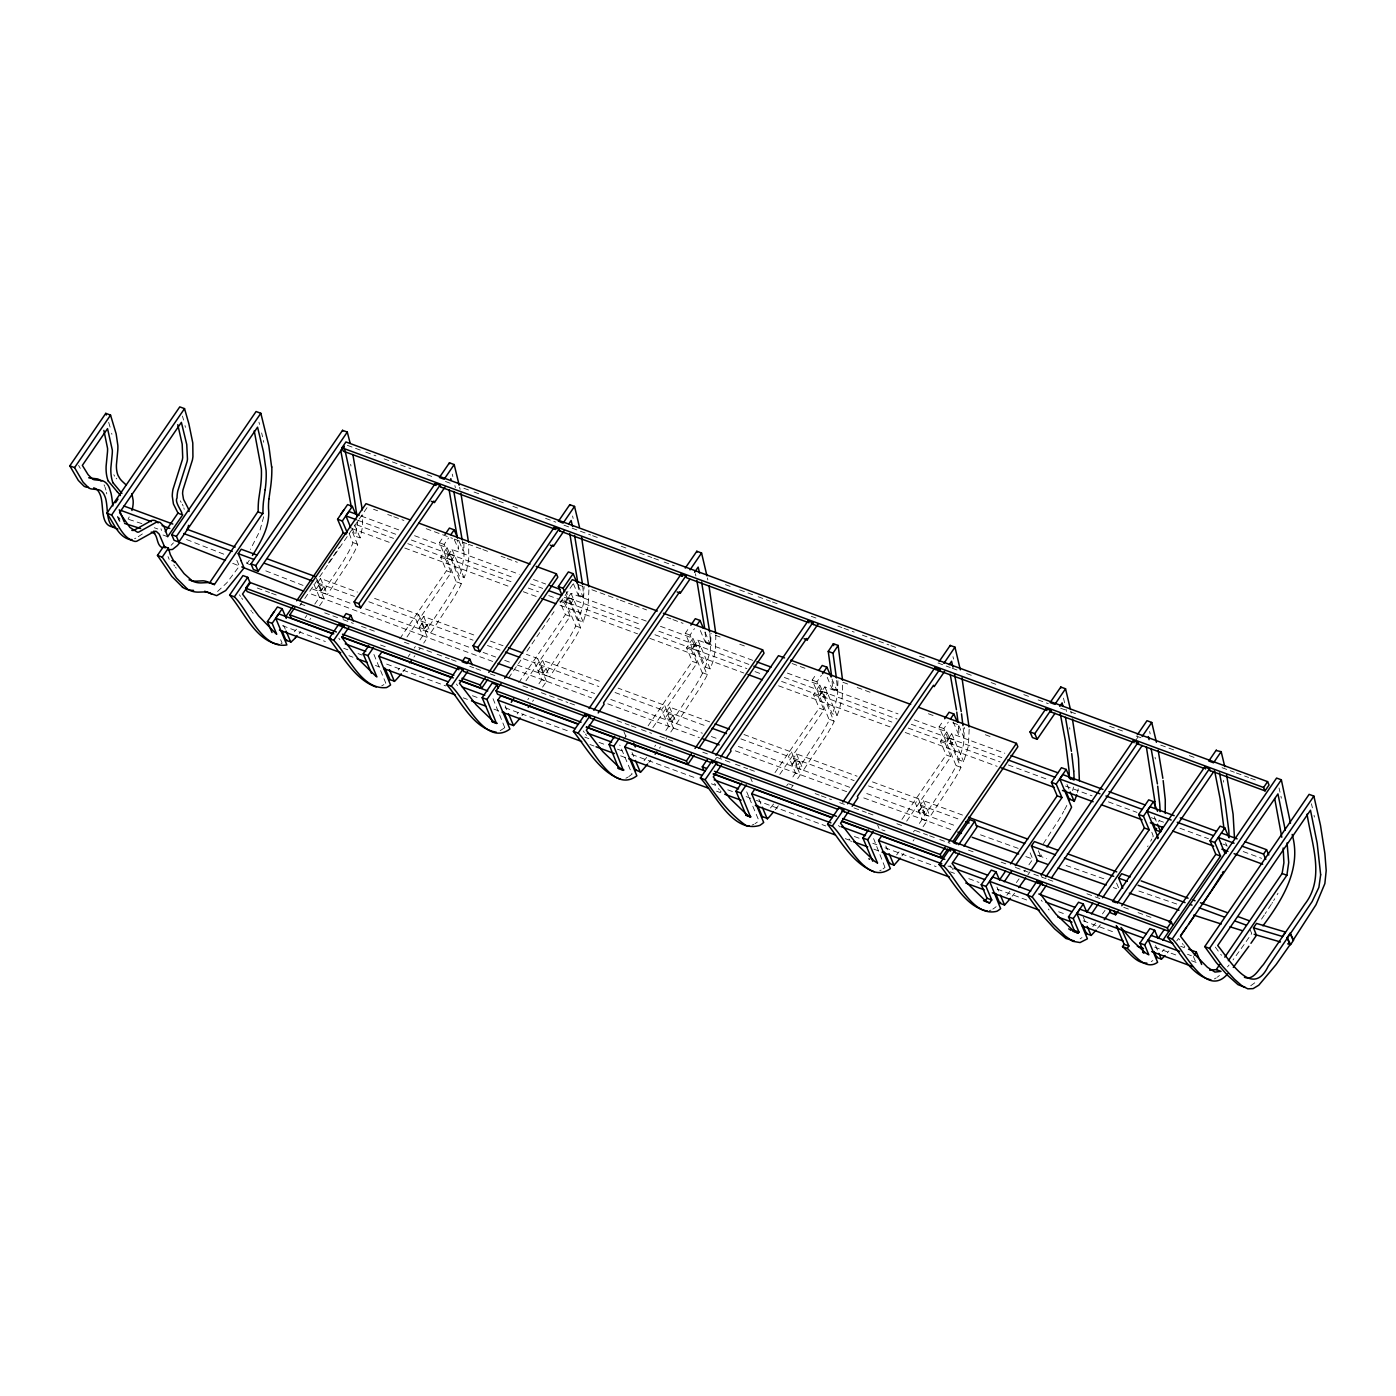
<?xml version="1.0" encoding="UTF-8"?>
<svg xmlns="http://www.w3.org/2000/svg" width="1396" height="1396" viewBox="0 0 1396 1396"><rect width="100%" height="100%" fill="white"/><g stroke="black" fill="none" stroke-linecap="round" stroke-linejoin="round"><path stroke-width="0.75" stroke-dasharray="5 3.75" d="M358.004 520.01L355.422 536.221L360.185 537.966L362.402 527.322L362.681 515.054M263.687 516.747L259.726 531.248L250.39 549.413M1073.489 787.065L1072.634 790.66M1078.253 788.827L1077.398 792.422M1159.169 820.08L1158.75 821.843M480.87 548.837L468.707 544.353L468.742 558.505L466.561 570.72A34.307 16.735 -69.8 0 1 464.222 577.49L459.476 575.745M349.157 533.359L352.856 543.166A51.32 25.041 -69.8 0 1 350.169 548.907A110.895 54.078 -69.8 0 1 342.055 563.199L322.598 592.742L327.362 594.504L346.836 564.996A110.895 54.078 -69.8 0 0 354.881 550.844A51.32 25.041 -69.8 0 0 357.62 544.929M357.62 544.911L351.548 529.555M588.92 589.845L588.03 606.527L583.231 622.075L578.468 620.33L583.371 604.154L584.086 586.564M752.81 660.36L697.93 640.136L694.929 644.516L697.564 650.711L692.608 648.896L695.766 644.446L705.399 667.131L710.355 650.798L711.088 633.208M705.399 667.131L710.163 668.876L712.885 661.739L715.555 649.437L715.834 634.971M969.173 729.253L968.405 745.953L963.676 761.71L958.912 759.947L963.641 744.208L964.409 727.49M710.163 668.876L697.93 640.136M411.366 540.025L444.085 552.083L456.475 582.429A76.606 37.36 -69.8 0 1 453.805 587.576L453.386 588.344A133.213 64.966 -69.8 0 1 447.976 597.68L425.902 631.201L430.666 632.964L452.74 599.442A133.213 64.966 -69.8 0 0 458.15 590.107L458.569 589.321A76.606 37.36 -69.8 0 0 461.238 584.174L449.041 553.898L452.042 549.518L519.242 574.28M911.274 724.262L943.801 736.233L956.155 765.828A114.629 55.91 -69.8 0 1 948.408 779.631L925.356 814.74L930.102 816.503L953.189 781.428A114.629 55.91 -69.8 0 0 960.954 767.608L951.217 744.312L954.358 739.758M702.45 673.326L689.973 642.701L657.464 630.713M660.465 626.315L692.992 638.304L695.609 644.498L700.565 646.331L697.407 650.763L707.214 675.071A118.119 57.602 -69.8 0 1 699.78 688.228L676.554 723.599L671.808 721.837L668.283 713.53L665.142 718.085L670.063 719.795M784.36 677.479L816.887 689.467L829.276 720.039A88.419 43.119 -69.8 0 1 826.484 725.274L826.397 725.431A139.478 68.02 -69.8 0 1 821.86 733.214L798.669 768.498L803.415 770.243L826.624 734.977A139.478 68.02 -69.8 0 0 831.144 727.194L831.248 727.019A88.419 43.119 -69.8 0 0 834.04 721.802L824.321 697.546L827.444 692.974M129.235 516.921L128.066 519.068M1278.021 893.213L1277.148 894.731M1274.74 898.762L1273.658 900.525M1271.896 903.352L1272.506 902.392M1271.25 904.364L1265.195 913.63M1264.305 914.973L1260.379 920.837M249.308 560.267L247.232 563.338L245.713 559.779M1043.405 843.585L1058.831 819.801A135.429 66.048 -69.8 0 0 1063.735 811.338M646.243 621.08L571.034 593.37L568.015 597.75L580.579 627.746A85.226 41.566 -69.8 0 1 577.473 633.592L577.368 633.784A139.164 67.863 -69.8 0 1 572.831 641.567L549.658 676.816L544.894 675.071L568.085 639.822A139.164 67.863 -69.8 0 0 572.604 632.039L572.709 631.847A85.226 41.566 -69.8 0 0 575.815 625.984L563.722 597.471M671.808 721.837L695.034 686.518A118.119 57.602 -69.8 0 0 702.485 673.343M1037.525 855.172L1040.701 856.341L1041.957 854.509M328.426 563.164L339.472 547.04M299.861 605.637L367.462 507.027M319.562 605.829L324.238 599.059L317.538 582.865L320.539 578.468L357.446 592.079M319.178 584.68L316.054 589.234L320.958 590.944L323.977 586.547L319.021 584.732M320.801 590.997L323.942 586.425M406.986 636.977L451.17 572.5L445.446 558.993L448.448 554.596L443.684 552.851L439.374 542.695L443.841 536.204M448.448 554.596L444.137 544.457L448.605 537.949M444.085 552.083L447.104 547.686L414.385 535.628M451.17 572.5L446.423 570.755L440.682 557.231L443.684 552.851M446.755 558.4L449.878 553.828M451.519 560.145L454.642 555.591M399.762 638.81L446.423 570.755M492.701 661.442L422.779 635.773L415.694 619.039L418.713 614.659L371.825 597.383M419.254 627.467L422.377 622.895L427.176 624.78L424.175 629.16L420.65 620.871L423.651 616.474L476.071 635.791M427.141 624.658L424.018 629.212L427.542 637.518L423.703 643.085M508.545 678.055L520.848 660.134M526.99 651.164L554.02 611.727M560.162 602.758L573.686 583.039M525.96 680.829L570.161 616.351L564.42 602.828L567.422 598.448L565.275 593.37M565.729 602.252L568.87 597.68L578.468 620.33M570.493 603.997L573.616 599.442M518.754 682.661L565.397 614.606L560.477 603.02M582.743 586.198L583.109 590.211A103.234 50.343 -69.8 0 1 583.441 596.476L583.179 597.348L578.677 594.731M542.573 687.129L546.517 681.388L541.77 679.625L534.668 662.891L537.687 658.493L526.414 654.34M546.517 681.388L539.624 664.705L542.625 660.325L601.903 682.173M538.245 671.319L541.369 666.765M542.992 673.081L546.133 668.51L541.212 666.817M652.874 727.595L697.058 663.117L691.317 649.611L694.336 645.214L689.572 643.469L685.262 633.33L689.729 626.821M694.336 645.214L690.025 635.075L694.493 628.584M623.401 740.002L626.42 735.605M697.058 663.117L692.311 661.372L686.57 647.849L689.572 643.469M689.973 642.701L692.992 638.304M692.608 648.896L695.609 644.498M648.11 725.85L692.311 661.372M710.11 636.855A103.112 50.291 -69.8 0 1 710.442 643.102C710.686 645.371 704.334 643.015 705.678 641.357A103.112 50.291 -69.8 0 0 705.346 635.093L705.067 631.917M670.778 732.01L673.43 728.154L668.667 726.391L661.582 709.657L664.601 705.277L618.079 688.123M673.43 728.154L666.538 711.489L669.539 707.091L709.744 721.907M669.905 719.847L673.029 715.275M713.688 761.762L716.776 757.243M779.788 774.379L823.972 709.901L818.231 696.377L821.249 691.997L816.486 690.235L812.175 680.096L816.643 673.587M821.249 691.997L816.939 681.841L821.389 675.35M823.972 709.901L819.208 708.138L813.484 694.615L816.486 690.235M816.887 689.467L819.888 685.087L787.379 673.099M819.888 685.087L822.523 691.282L827.479 693.097L824.478 697.494L821.843 691.299L824.844 686.902L898.029 713.88M822.523 691.282L819.522 695.662L824.478 697.494M819.557 695.784L822.68 691.229L832.243 713.757L837.007 715.52A38.774 18.898 -69.8 0 0 839.485 709.098L842.277 696.831L842.678 682.504M775.024 772.616L819.208 708.138M836.64 680.463L836.919 683.639A99.936 48.738 -69.8 0 1 837.268 690.514L832.487 688.769A99.936 48.738 -69.8 0 0 832.138 681.894L831.876 678.7M797.64 778.654L800.292 774.815L795.528 773.052L788.496 756.44L791.497 752.043L743.894 734.505M791.497 752.043L795.005 760.297L792.003 764.676L796.942 766.509L793.452 758.255L796.453 753.875L857.127 776.228M792.038 764.799L795.162 760.244L799.925 761.989L796.784 766.561L800.292 774.815M906.685 821.145L950.885 756.667L945.144 743.143L948.146 738.763L943.399 737.001L939.089 726.862L943.539 720.371M948.146 738.763L943.853 728.625L948.303 722.116M950.885 756.667L946.122 754.922L940.38 741.398L943.399 737.001M943.801 736.233L946.802 731.853L912.251 719.115M949.437 738.048L954.393 739.88L951.374 744.26L948.757 738.065L951.758 733.685L1004.806 753.229M949.594 737.995L946.471 742.567L951.374 744.26M901.938 819.382L946.122 754.922M923.053 826.764L926.979 821.057L922.215 819.295L915.41 803.206L918.411 798.809L871.505 781.533M918.411 798.809L921.796 806.801L918.795 811.198L923.751 813.013L920.348 805.021L923.367 800.641L963.17 815.316M918.83 811.32L921.953 806.748L925.356 814.74M1135.123 741.206L1138.229 736.687M313.96 584.278L319.475 597.314L314.798 604.084M422.779 635.773L418.94 641.34M541.77 679.625L537.809 685.384M668.667 726.391L664.705 732.167M795.528 773.052L792.893 776.909M922.215 819.295L918.289 825.019M1028.922 864.805L1032.813 859.151L1029.655 851.7M1246.174 941.55L1251.723 933.523L1250.153 929.806M665.787 739.217L666.956 737.524M786.751 785.739L787.885 784.116M791.515 787.501L792.649 785.861M913.49 831.911L914.624 830.288M1024.158 871.645L1025.275 870.022M1030.039 871.785L1027.822 874.96M414.228 648.128L415.345 646.523M418.992 649.873L420.109 648.268M1244.098 944.516L1233.017 959.925M410.11 653.939L408.26 656.539M413.931 657.027L414.874 655.701M527.828 699.623L528.787 698.279M532.574 701.385L533.551 700.024M654.707 746.441L655.666 745.08M659.47 748.186L660.43 746.843M913.106 840.95L914.066 839.607M1019.063 878.869L1016.393 882.569M306.806 615.462L305.131 617.782M1105.004 910.384L1102.474 913.891M309.877 619.545L310.715 618.393M1178.259 938.827L1176.776 940.869M646.662 757.417L644.69 759.965A118.119 57.602 -69.8 0 1 644.062 760.715M773.559 804.026L771.587 806.574A139.478 68.02 -69.8 0 1 770.365 808.127M778.305 805.771L776.351 808.319A139.478 68.02 -69.8 0 1 775.129 809.872M650.745 760.052L649.454 761.71A118.119 57.602 -69.8 0 1 648.826 762.478M405.416 668.579L404.788 669.417A133.213 64.966 -69.8 0 1 402.955 671.72M518.474 712.309L517.829 713.129A139.164 67.863 -69.8 0 1 517.218 713.914M523.221 714.054L522.593 714.874A139.164 67.863 -69.8 0 1 521.964 715.659M899.041 851.822L898.413 852.642A114.629 55.91 -69.8 0 1 896.598 854.893M903.805 853.567L903.16 854.387A114.629 55.91 -69.8 0 1 901.938 855.905M1009.814 891.398L1009.186 892.219A135.429 66.048 -69.8 0 1 1006.83 895.185M1014.578 893.161L1013.95 893.963A135.429 66.048 -69.8 0 1 1012.152 896.232M1229.056 965.02L1227.538 966.87M171.115 545.295L172.458 543.934A28.409 13.855 -69.8 0 0 173.418 542.852M1254.76 982.801L1250.467 985.942M504.759 727.613L492.893 698.314M1219.458 975.472L1217.329 977.165M996.151 906.667L995.889 906.877A36.174 17.642 -69.8 0 1 995.104 907.522M884.994 867.405L873.617 838.63M504.357 727.962L499.419 731.172M884.593 867.736L883.04 868.905M1081.987 937.588L1080.138 938.845M142.375 533.935L137.192 537.408M217.567 591.485L226.85 582.778L239.344 566.148L236.325 559.046M1152.852 960.57L1151.211 961.6M628.828 776.595L632.091 774.065L619.807 745.08M1216.317 977.846L1214.38 978.91M628.078 777.083L625.879 778.218M881.173 870.057L879.724 870.772M753.892 824.286L752.095 825.088M135.866 538.123L134.557 538.734M991.02 910.087L989.275 910.768M280.962 643.713L282.114 643.155L279.758 637.606M141.886 523.605L127.559 519.05M1176.706 904.015L1135.89 890.02M1113.24 887.542L1116.678 888.746M1103.835 878.799L1064.59 864.927M154.258 527.723L157.818 528.979M1038.258 855.556L1046.738 858.575M1025.851 856.586L1033.372 859.273M1018.138 848.349L976.973 833.552M953.695 825.141L864.054 792.544M950.693 829.521L861.035 796.924M849.693 787.292L738.344 746.459M846.691 791.689L735.343 750.839M347.36 445.324L353.485 447.593M355.544 448.343L363.71 451.362M365.752 452.112L375.978 455.881M384.144 458.883L410.721 468.672M427.071 474.71L433.196 476.961M445.464 481.48L451.589 483.749M463.856 488.268L472.023 491.27M474.064 492.02L482.248 495.039M492.456 498.808L496.54 500.309M498.599 501.059L504.724 503.328M512.89 506.329L519.033 508.598M545.592 518.387L555.817 522.156M563.984 525.175L590.56 534.965M592.602 535.715L598.727 537.966M621.203 546.255L627.345 548.523M639.595 553.025L651.862 557.545M653.904 558.313L662.088 561.314M664.13 562.065L674.338 565.834M725.431 584.662L731.574 586.931M739.74 589.932L756.091 595.97M758.133 596.72L770.4 601.24M772.442 601.99L780.608 605.009M811.268 616.299L817.393 618.568M837.827 626.089L841.928 627.589M843.969 628.357L854.178 632.109M862.362 635.128L888.92 644.917M890.962 645.667L897.105 647.936M919.58 656.225L925.705 658.476M937.972 662.995L950.24 667.515M952.281 668.265L958.406 670.534M966.59 673.535L972.715 675.804M991.108 682.574L997.233 684.843M1023.809 694.632L1029.934 696.883M1038.118 699.902L1048.326 703.671M1060.594 708.191L1068.76 711.192M1070.802 711.96L1076.944 714.211M1109.646 726.269L1115.77 728.52M1117.812 729.27L1125.996 732.289M1136.204 736.058L1142.992 738.449M1160.722 745.098L1177.072 751.118M1189.34 755.637L1195.465 757.888M1222.041 767.695L1234.308 772.215M1236.35 772.965L1248.6 777.485M1250.642 778.235L1258.826 781.236M373.535 509.278L377.583 510.762M387.704 514.496L391.752 515.996M393.777 516.729L403.915 520.464M426.181 528.683L452.513 538.385M454.538 539.135L466.683 543.602M482.894 549.57L490.991 552.554M501.112 556.289L505.16 557.789M507.184 558.54L517.323 562.274M577.735 584.54L583.807 586.774M591.904 589.758L618.236 599.46M620.26 600.21L632.405 604.677M634.447 605.428L646.592 609.912M666.834 617.364L670.883 618.864M672.924 619.615L683.045 623.349M715.45 635.285L721.523 637.518M739.74 644.237L745.83 646.488M792.108 663.536L798.215 665.787M800.257 666.538L808.389 669.539M842.957 682.278L849.065 684.529M857.196 687.53L873.46 693.515M928.375 713.757L934.482 716.008M952.787 722.762L958.895 724.995M985.332 734.75L991.422 737.001M439.374 542.695L444.137 544.457M685.262 633.33L690.025 635.075M812.175 680.096L816.939 681.841M939.089 726.862L943.853 728.625M578.694 595.202L583.441 596.965M705.678 641.846L710.442 643.608M832.487 688.769L837.251 690.531M361.198 516.031L400.059 530.358M533.499 579.532L545.714 584.034M449.739 553.88L454.677 555.713M573.651 599.565L568.713 597.732L566.078 591.538M358.196 520.429L397.057 534.738M449.041 553.898L514.199 577.909M530.497 583.912L542.712 588.414M568.015 597.75L641.2 624.71M694.929 644.516L749.809 664.74M821.843 691.299L897.052 719.01M948.757 738.065L1001.805 757.609M564.246 597.279L567.422 598.448M356.713 524.826L393.48 538.385M407.789 543.655L514.007 582.795M528.299 588.065L538.507 591.834M548.733 595.603L558.941 599.355M560.983 600.123L640.642 629.474M654.951 634.744L746.86 668.614M755.027 671.633L763.193 674.634M781.586 681.423L891.887 722.064M908.22 728.084L1000.147 761.972M1008.313 764.973L1049.164 780.032M1065.514 786.053L1092.073 795.842M1108.407 801.862L1137.007 812.402M1151.299 817.672L1163.549 822.192M1179.899 828.212L1208.5 838.752M1222.791 844.022L1226.875 845.522M1243.225 851.543L1261.6 858.331M446.72 558.278L451.676 560.093M565.694 602.13L570.65 603.945M440.682 557.231L445.446 558.993M559.656 601.083L564.42 602.828M686.57 647.849L691.317 649.611M813.484 694.615L818.231 696.377M940.38 741.398L945.144 743.143M351.67 528.473L390.479 542.765M404.77 548.035L508.947 586.442M523.256 591.712L537.547 596.982M560.023 605.253L637.64 633.854M649.89 638.373L743.859 673.012M778.584 685.802L890.927 727.211M905.219 732.481L997.145 766.352M565.397 614.606L570.161 616.351M353.083 542.625L357.847 544.388M956.26 765.636L961.024 767.381M456.736 581.905L461.5 583.65M575.815 625.984L580.579 627.746M702.729 672.785L707.493 674.53M829.59 719.429L834.354 721.174M490.45 641.096L503.031 645.737M317.538 582.865L354.444 596.458M368.823 601.763L415.694 619.039M420.65 620.871L473.07 640.188M487.448 645.493L500.03 650.117M523.395 658.738L534.668 662.891M539.624 664.705L598.884 686.553M615.06 692.521L661.582 709.657M666.538 711.489L706.725 726.304M740.892 738.885L788.496 756.44M793.452 758.255L854.125 780.626M868.504 785.913L915.41 803.206M920.348 805.021L960.169 819.696M921.796 806.801L926.752 808.633L923.594 813.065L926.979 821.057M673.064 715.398L668.126 713.583L664.601 705.277M795.005 760.297L799.96 762.129M419.219 627.345L424.175 629.16M538.21 671.197L543.149 673.029M468.759 647.116L364.426 608.516M483.138 652.421L495.72 657.045M504.706 660.36L511.896 663.013M517.288 665.002L594.574 693.48M610.75 699.448L702.415 733.232M711.402 736.53L716.794 738.519M167.695 536.727L162.931 534.982L162.25 532.923M319.475 597.314L324.238 599.059M514.269 669.382L591.572 697.878M607.749 703.828L699.396 737.611M257.248 587.995L269.515 592.515M271.557 593.265L279.724 596.284M300.157 603.822L306.3 606.073M324.692 612.861L330.817 615.113M332.859 615.863L341.043 618.882M343.084 619.632L353.293 623.401M361.477 626.403L377.827 632.44M404.386 642.23L410.529 644.481M418.695 647.5L435.046 653.52M437.088 654.27L449.355 658.79M451.397 659.558L459.563 662.559M469.789 666.328L473.872 667.829M475.914 668.579L482.056 670.848M490.223 673.867L496.348 676.118M522.924 685.907L533.132 689.676M541.316 692.695L567.875 702.485M569.934 703.235L576.059 705.486M616.927 720.563L629.195 725.082M631.236 725.833L639.403 728.834M641.462 729.602L651.67 733.354M659.854 736.373L676.188 742.393M702.764 752.182L708.889 754.451M717.073 757.47L733.424 763.49M735.465 764.24L747.715 768.76M749.774 769.51L757.941 772.529M788.6 783.819L794.725 786.088M815.159 793.609L819.243 795.127M821.302 795.877L831.51 799.646M839.694 802.648L845.819 804.916M853.986 807.918L866.253 812.437M868.295 813.187L874.42 815.456M896.913 823.745L903.038 825.996M915.305 830.515L927.555 835.035M929.614 835.785L937.78 838.804M939.822 839.554L950.048 843.324M968.44 850.094L974.565 852.363M1001.141 862.152L1007.266 864.403M1015.433 867.422L1031.784 873.442M1033.825 874.21L1046.093 878.73M1048.134 879.48L1054.277 881.731M1086.961 893.789L1093.103 896.04M1095.145 896.79L1103.311 899.809M1123.745 907.348L1129.888 909.599M1138.054 912.618L1154.405 918.638M380.532 644.987L385.279 646.732M881.818 829.73L884.994 830.899M1180.684 946.296L1184.611 947.744M947.936 866.009L952.02 867.509M1187.49 954.288L1191.416 955.737M282.463 625.705L325.355 641.514M343.73 648.302L347.813 649.803M358.039 653.572L362.122 655.073M386.622 664.095L445.865 685.942M472.424 695.714L480.59 698.733M505.108 707.772L570.458 731.853M584.767 737.123L588.85 738.624M599.059 742.393L607.225 745.412M617.451 749.163L623.576 751.432M631.742 754.433L697.11 778.532M711.402 783.802L715.485 785.302M727.752 789.822L733.877 792.073M746.127 796.593L754.311 799.611M756.353 800.362L825.786 825.961M854.387 836.501L860.512 838.752M872.779 843.271L876.863 844.772M885.029 847.791L936.105 866.602M950.397 871.872L954.48 873.373M968.772 878.642L978.997 882.412M997.372 889.182L1028.014 900.472M1058.657 911.78L1066.823 914.781M1083.174 920.802L1115.84 932.86M1154.649 947.151L1177.125 955.44M1191.434 960.71L1197.559 962.961M348.895 655.701L352.979 657.202M375.454 665.473L379.538 666.991M463.28 697.843L467.363 699.361M493.922 709.133L500.047 711.402M589.932 744.522L594.015 746.022M620.574 755.812L626.699 758.08M716.567 791.2L720.65 792.701M845.261 838.63L849.344 840.13M873.861 849.169L882.028 852.171M422.604 635.581L309.109 593.248M350.012 603.142L312.111 588.85M303.054 585.395L263.094 569.812M186.558 539.519L224.791 554.578M246.621 563.286L250.303 564.752M232.731 563.338L238.21 565.52M850.635 840.881L851.403 841.753M1048.326 909.075L1049.111 910M849.047 839.013L849.85 839.956M252.397 612.355L253.13 613.263M720.231 790.817L721.086 791.864M250.826 610.418L251.612 611.396M718.434 788.583L719.341 789.735M1220.715 954.306L1221.483 955.283M1184.017 945.685L1184.82 946.715M175.46 567.125L176.262 568.172M1182.342 943.522L1183.18 944.621M1041.224 900.106L1042.201 901.397M714.56 783.54L715.572 784.884M1218.272 951.13L1214.695 946.244M952.107 868.382L953.119 869.743M173.75 564.874L174.622 566.026M585.465 734.034L586.529 735.5M1178.678 938.601L1179.637 939.909M949.978 865.468L951.06 866.951M838.542 825.385L839.642 826.886M583.249 730.928L584.366 732.516M456.44 684.005L457.574 685.593M338.827 638.216L339.943 639.804M241.595 597.942L242.642 599.442M239.414 594.801L240.531 596.406M119.236 517.846L120.056 519.05M114.647 476.193L113.809 474.762M80.322 468.358L78.595 465.409M181.166 502.385L180.258 500.798M182.248 504.253L182.632 504.968A28.81 14.047 -69.8 0 1 183.155 506.015M1225.566 842.748L1227.101 846.36M1154.265 816.643L1156.691 822.349M1151.805 832.243L1153.253 836.169A75.332 36.75 -69.8 0 1 1152.572 837.565M1193.371 956.469L1196.372 963.537M1155.522 945.458L1158.034 951.374M1116.573 883.092L1118.702 888.1M1066.998 784.465L1069.406 790.136M1083.261 917.05L1086.385 924.431M1038.327 850.757L1040.701 856.341M1041.154 875.118L1041.992 877.089M958.808 725.606L963.729 737.21A99.029 48.302 -69.8 0 0 963.38 730.405L963.205 728.066M953.224 721.924L958.965 735.465A99.029 48.302 -69.8 0 0 958.633 728.66M951.758 733.685L963.676 761.71M946.802 731.853L958.912 759.947M996.918 887.053L998.611 891.032M923.367 800.641L930.102 816.503M831.981 679.049L837.007 690.88M827.217 677.304L832.243 689.135M824.844 686.902L837.007 715.52M877.683 825.158L879.114 828.526M885.814 845.976L887.437 849.815M796.453 753.875L803.415 770.243M795.162 760.244L798.669 768.498M705.067 632.283L710.093 644.114M700.321 630.521L705.346 642.352M750.769 778.375L752.2 781.76M758.935 799.297L761.448 805.213M746.703 791.846L748.692 796.505M749.373 798.163L758.935 820.708A38.774 18.898 -69.8 0 1 757.714 821.738M669.539 707.091L676.554 723.599M578.171 585.517L583.179 597.348M573.407 583.755L578.433 595.586M571.034 593.37L583.231 622.075M623.855 731.609L626.019 736.687M632.039 752.549L633.714 756.51M542.625 660.325L549.658 676.816M537.687 658.493L544.894 675.071M459.127 541.508L463.228 550.931A118.869 57.969 -69.8 0 0 463.088 548.785L462.25 540.549M454.363 539.746L458.481 549.186A118.869 57.969 -69.8 0 0 458.324 547.023L457.696 540.584M452.042 549.518L464.083 577.839M447.104 547.686L459.336 576.077M505.125 705.783L506.8 709.726M423.651 616.474L430.666 632.964M418.713 614.659L425.902 631.201M354.671 525.001L360.185 537.966M352.281 528.805L355.422 536.221M373.919 654.462L385.82 683.202A34.307 16.735 -69.8 0 1 384.65 684.075M320.539 578.468L327.362 594.504M316.281 578.258L322.598 592.742M283.72 625.53L285.29 629.23M168.009 556.585L169.178 559.342M118.014 516.764L120.178 521.877M117.334 516.52L119.585 521.807M104.997 487.047L105.939 490.083M160.976 528.787L161.517 530.463M108.679 422.325L110.546 428.694M182.475 416.095L183.574 420.056M258.958 422.15L259.534 424.436M185.005 425.588L185.441 427.351M452.252 474.117L452.828 476.542M1311.437 803.764L1312.397 807.848M1279.033 787.955L1280.027 792.23M952.979 656.661L953.538 659.069M572.569 515.996L573.145 518.44M261.645 432.935L262.553 436.826M1149.641 731.556L1150.182 733.895M1063.49 698.122L1064.59 702.816M695.365 573.704L695.889 575.972M1280.935 796.261L1281.371 798.198M459.65 487.309L460.104 489.403M454.887 485.546L455.358 487.658M1070.802 711.14L1071.238 713.199M1066.038 709.377L1066.492 711.454M111.663 433.231L111.889 434.296M1314.055 815.351L1314.421 817.096M707.406 577.961L707.842 580.003M263.355 440.525L263.722 442.288M350.64 464.275L350.989 466.02M1223.332 780.451L1223.664 782.161M1155.068 757.347L1155.365 758.953M1069.615 727.63L1069.877 729.183M577.996 584.453L578.345 588.466A103.234 50.343 -69.8 0 1 578.677 594.713M709.831 633.679L710.11 636.838M958.441 726.304L958.633 728.642M463.908 542.782L463.978 556.76L461.797 568.975A34.307 16.735 -69.8 0 1 459.459 575.745M837.932 680.759L837.513 695.068L834.721 707.353A38.774 18.898 -69.8 0 1 832.243 713.74M1164.142 949.28A119.41 58.231 -69.8 0 1 1162.118 951.671M1168.888 951.025A119.41 58.231 -69.8 0 1 1167.37 952.857M1148.053 845.889A130.247 63.518 -69.8 0 1 1147.582 846.709M1151.84 838.979A75.332 36.75 -69.8 0 1 1150.67 841.195M1095.616 923A130.247 63.518 -69.8 0 1 1092.789 926.508M1100.362 924.763A130.247 63.518 -69.8 0 1 1097.553 928.253M1066.823 805.44A81.457 39.716 -69.8 0 1 1063.735 811.32M994.702 907.819A36.174 17.642 -69.8 0 1 992.818 909.11M757.313 822.052A38.774 18.898 -69.8 0 1 754.992 823.675M383.9 684.581A34.307 16.735 -69.8 0 1 381.719 685.82M399.396 668.457A133.213 64.966 -69.8 0 1 398.209 669.975M296.493 629.177A110.895 54.078 -69.8 0 1 294.382 631.76M300.716 631.603A110.895 54.078 -69.8 0 1 299.145 633.522M183.836 507.847A28.81 14.047 -69.8 0 1 184.22 509.365M116.81 478.898A78.926 38.495 -69.8 0 1 116.165 478.2M106.48 492.369A88.611 43.224 -69.8 0 1 106.759 493.905M104.054 484.848A39.507 19.265 -69.8 0 1 104.717 486.279"/><path stroke-width="1.5" d="M1069.284 778.165L1069.284 777.869A89.553 43.677 -69.8 0 0 1068.935 769.336L1065.375 740.753L1060.227 713.496M1234.483 838.106L1233.087 814.182L1226.595 774.867M1079.37 780.818L1078.497 758.29L1072.442 719.062M1165.241 813.414L1165.276 799.838L1163.165 780.573M268.939 498.93L270.283 489.42A87.39 42.613 -69.8 0 0 271.801 466.945M265.135 489.822L263.478 501.548A67.165 32.754 -69.8 0 0 262.971 512.995L214.373 584.592L209.26 582.655A67.165 32.754 -69.8 0 0 203.153 580.806L197.551 581.102A77.722 37.901 -69.8 0 1 190.606 580.422M1224.781 957.167L1282.121 873.512L1283.919 862.745L1283.151 848.018M1228.323 960.692L1286.885 875.257L1288.717 862.484L1287.077 842.922M1162.467 827.13L1160.914 831.388M1226.316 853.2L1224.641 850.007M1156.638 828.404L1155.975 830.114L1160.722 831.859L1157.493 824.251M1076.7 794.83A36.174 17.642 -69.8 0 1 1074.397 801.042L1069.65 799.28A36.174 17.642 -69.8 0 0 1069.912 798.652M1218.883 878.922L1211.414 890.665M252.449 555.468C261.192 541.508 270.318 525.821 268.503 508.685A57.533 28.06 -69.8 0 1 268.887 498.965M1210.559 891.957L1202.514 903.962M1047.017 847.04L1063.578 821.546A135.429 66.048 -69.8 0 0 1068.498 813.083A81.457 39.716 -69.8 0 0 1071.587 807.185L1059.791 778.985L1062.81 774.606L1102.945 789.403M1262.944 925.827C1282.453 899.739 1301.892 868.452 1292.155 834.442M88.576 487.413L86.727 487.204A35.458 17.293 -69.8 0 1 84.039 486.209L78.316 480.416L69.8 465.863L105.782 413.356L110.546 415.118L116.165 433.894L117.857 445.551A35.458 17.293 -69.8 0 1 117.753 450.629L116.409 464.973A29.595 14.431 -69.8 0 0 118.049 475.495L120.004 478.793A78.926 38.495 -69.8 0 0 122.569 481.62L126.39 485.162M117.857 529.084C103.636 526.17 109.569 505.526 104.438 495.353A29.84 14.553 -69.8 0 0 98.889 489.769L91.473 488.966A35.458 17.293 -69.8 0 1 88.786 487.954L83.079 482.178L74.564 467.625L110.546 415.118M131.957 539.519A29.491 14.379 -69.8 0 1 130.037 539.659C117.927 536.657 113.477 522.401 106.846 513.257L179.77 406.882L184.534 408.627L188.844 423.703L192.788 442.951L192.927 456.614A29.491 14.379 -69.8 0 1 192.404 460.034L183.016 489.769A13.559 6.614 -69.8 0 0 182.597 493.835L183.539 499.367L187.378 506.731A28.81 14.047 -69.8 0 1 189.071 511.512M115.536 502.665L117.979 499.105M165.077 547.982L159.179 534.11L156.335 531.422A13.489 6.579 -69.8 0 0 154.502 531.37L136.703 541.264A29.491 14.379 -69.8 0 1 134.801 541.404C122.691 538.402 118.224 524.163 111.61 515.019L184.534 408.627M165.252 531.597L177.973 513.047L173.418 503.939L172.284 496.243A23.174 11.308 -69.8 0 1 172.999 489.298L182.353 459.72A19.876 9.685 -69.8 0 0 182.702 457.417L182.195 444.085L177.781 424.698M182.736 514.792L167.695 536.727L163.995 526.379L160.226 522.523A23.174 11.308 -69.8 0 0 156.422 522.191L138.71 532.085A19.876 9.685 -69.8 0 1 137.419 532.173L129.898 527.426L119.585 512.611L181.375 422.36L186.75 444.504L187.465 459.162A19.876 9.685 -69.8 0 1 187.116 461.465L177.763 491.043A23.174 11.308 -69.8 0 0 177.048 497.988C173.296 503.206 188.949 518.701 177.973 513.047M182.51 587.105L171.795 576.408L157.469 555.381L163.664 546.342L168.41 548.105L170.277 554.526L174.517 562.466L175.041 561.716L171.865 560.546M265.153 489.804A72.976 35.598 -69.8 0 0 266.113 470.627L263.46 451.85L257.562 427.176L178.828 542.032L174.064 540.287L171.673 534.651L256.079 411.523L260.825 413.286L268.835 445.76L271.644 467.084M187.273 588.85L176.559 578.171L162.215 557.144L168.41 548.105M178.828 542.032L176.437 536.396L260.825 413.286M209.609 582.847L258.19 511.268A67.165 32.754 -69.8 0 1 258.661 499.82L260.371 488.059A72.976 35.598 -69.8 0 0 261.349 468.864L254.246 430.91M241.229 560.738L238.21 553.636L241.229 549.239L256.794 554.98M278.642 644.463C255.102 640.31 243.811 611.553 229.642 595.045L242.974 575.571L247.738 577.333L250.128 582.97L242.52 594.068L258.626 615.898L275.658 633.418A123.354 60.15 -69.8 0 0 276.74 634.238L272.15 623.366L267.386 621.604L277.42 606.981L282.166 608.743L286.267 618.393M344.254 447.226L343.957 446.074L258.155 571.261L253.391 569.516L251.001 563.879L342.544 430.334L347.29 432.079L350.169 443.23M331.934 633.487L278.764 613.891L275.745 618.288L286.878 644.917C262.047 649.489 248.558 610.785 234.388 596.807L247.738 577.333M258.155 571.261L255.765 565.624L347.29 432.079M457.609 669.173L247.109 591.59L245.679 588.205L249.692 582.359L1171.366 922.041L1172.797 925.426M435.308 485.075L343.346 451.187L341.915 447.802L345.929 441.956L1267.603 781.638L1269.051 785.006L1265.038 790.869L1209.861 770.522M346.47 533.918L343.311 532.749L337.57 519.225L347.587 504.602L352.35 506.364L355.439 513.623M272.15 623.366L282.166 608.743M347.238 532.574L342.317 520.987L352.35 506.364M350.762 527.705L345.929 515.892L348.93 511.512L359.156 515.281M285.604 616.927L292.968 606.178M296.65 600.804L343.311 532.749M333.784 633.871L291.258 618.184L289.827 614.816L294.748 607.644M299.651 600.472L366.014 503.659L410.581 520.08M376.17 687.024C354.479 679.451 342.509 655.649 328.967 638.565L339.019 623.907L343.765 625.652L344.603 627.624M343.137 617.887L346.086 613.577L350.85 615.339L353.24 620.976M444.975 487.152L434.453 502.508L433.842 501.094L360.657 607.853L355.91 606.108L354.113 601.885L435.255 483.505L440.019 485.25L440.857 487.221M449.442 462.809L439.391 477.467L444.155 479.229L454.189 464.571L449.442 462.809L449.669 463.716M381.335 662.524L390.566 684.947A34.307 16.735 -69.8 0 1 386.465 687.582C361.215 690.13 348.407 655.596 333.731 640.31L343.765 625.652M347.901 619.632L350.85 615.339M360.657 607.853L358.877 603.63L440.019 485.25M348.703 627.589L341.898 637.518L358.318 659.052L375.786 676.135A118.869 57.969 -69.8 0 0 376.885 676.92L367.951 655.614L363.187 653.851L368.753 645.737M444.958 534.581L449.407 528.072L454.171 529.834L457.469 537.617M367.951 655.614L373.517 647.482M450.821 534.703L454.171 529.834M381.492 662.472L378.857 656.277L381.876 651.897L451.1 677.409M496.243 732.185C472.86 728.189 460.715 700.844 446.58 684.406L457.993 667.759L462.757 669.504L463.594 671.476M463.106 660.291L465.077 657.429L469.824 659.191L472.214 664.81M564.054 530.846L553.427 546.342L552.833 544.946L479.648 651.705L474.884 649.96L473.087 645.737L554.229 527.339L558.993 529.101L559.831 531.073M558.365 521.319L569.777 504.671L574.541 506.416L579.462 527.077M578.084 724.21L500.85 695.749L497.849 700.129L509.924 729.026C484.883 747.523 465.147 698.506 451.327 686.169L462.757 669.504M469.824 659.191L466.875 663.484L462.128 661.721M479.648 651.705L477.851 647.482L558.993 529.101M574.541 506.416L563.129 523.081L559.953 521.912M467.608 671.563L459.511 683.342L476.036 704.718L493.259 721.313A103.234 50.343 -69.8 0 0 496.453 723.372L486.925 699.466L482.161 697.703L492.195 683.08L496.959 684.843L498.389 688.211M568.783 523.954L571.139 520.499L572.569 526.519M487.78 679.381L481.62 688.35L480.189 684.965L485.11 677.793M488.792 672.418L556.393 573.808L536.134 566.357M492.683 672.209L557.824 577.194L556.393 573.808M561.942 595.01L558.365 586.547L568.381 571.924L573.145 573.686L577.333 583.545M486.925 699.466L496.959 684.843M564.56 591.677L563.111 588.309L573.145 573.686M578.502 724.053L497.5 694.196L496.051 690.811L500.972 683.639M504.654 678.264L572.255 579.654L657.307 611.012M511.233 702.31L513.693 698.733M620.627 779.212C599.041 771.691 586.861 748.361 573.372 731.347L584.907 714.525L589.653 716.288L590.491 718.259M589.025 708.505L681.143 574.122L685.907 575.867L686.745 577.839L807.254 622.145M685.279 568.085L696.813 551.263L701.56 553.025L706.952 575.85M704.997 770.976L627.764 742.515L624.745 746.895L636.855 775.827C611.814 794.603 591.939 745.447 578.136 733.109L589.653 716.288M593.789 710.25L685.907 575.867M690.043 569.847L701.56 553.025M594.626 718.137L586.32 730.283L602.845 751.641L620.068 768.201A103.112 50.291 -69.8 0 0 623.262 770.278L613.839 746.232L609.075 744.487L614.641 736.355M598.203 712.937L604.136 704.282L603.543 702.869L679.73 591.712L680.341 593.125L689.851 579.253M694.597 572.308L698.157 567.108L699.588 573.128M690.846 625.199L695.295 618.69L700.059 620.452L703.41 628.34M613.839 746.232L619.405 738.1M696.709 625.321L700.059 620.452M609.075 744.487L618.777 768.655L623.523 770.4M694.004 755.393L687.862 764.345L686.413 760.977L691.334 753.805M695.016 748.431L762.617 649.821L663.379 613.245M698.907 748.221L764.048 653.188L762.617 649.821M703.724 770.208L702.293 766.823L707.196 759.651M712.117 752.479L778.479 655.666L784.587 657.917M831.911 817.759L754.66 789.281L751.659 793.678L763.699 822.453A38.774 18.898 -69.8 0 1 759.756 825.42C732.464 833.517 715.188 793.678 700.373 777.991L711.803 761.291L716.567 763.054L717.404 765.025M715.939 755.271L808.057 620.888L812.821 622.651L813.659 624.623M746.197 825.612C729.183 813.833 716.724 796.593 705.12 779.753L716.567 763.054M720.702 757.033L812.821 622.651M721.592 764.851L713.304 776.926L729.811 798.233L747 814.793A99.936 48.738 -69.8 0 0 750.542 817.044L740.753 792.998L735.989 791.253L741.555 783.121M726.321 757.941L731.05 751.048L730.457 749.635L806.644 638.478L807.237 639.892L818.073 624.099M831.615 676.153L828.247 651.409L833.377 643.696L838.141 645.458L842.556 680.201M818.859 670.342L822.209 665.473L826.956 667.218L831.144 677.077M836.379 677.898L833.011 653.154L838.141 645.458M740.753 792.998L746.319 784.884M822.506 673.727L826.956 667.218M874.158 871.75C853.008 863.88 840.881 841.212 827.601 824.286L838.717 808.075L843.481 809.82L844.318 811.791M842.852 802.037L934.971 667.654L939.717 669.417L940.555 671.389M939.089 661.634L950.222 645.406L954.969 647.168L960.326 669.818M881.051 846.691L890.369 868.644C865.503 886.547 846.081 838.333 832.365 826.048L843.481 809.82M847.616 803.799L939.717 669.417M943.853 663.397L954.969 647.168M848.681 811.373L840.549 823.221L856.917 844.353L874.018 860.791A99.029 48.302 -69.8 0 0 877.508 863.007M852.153 806.295L857.964 797.814L857.371 796.418L933.558 685.262L934.151 686.658L944.603 671.424M949.245 664.653L951.566 661.25L952.962 667.148M872.744 861.245L862.903 838.019L868.469 829.905M944.656 718.748L949.106 712.239L953.869 714.002L957.15 721.732M877.508 862.99L867.649 839.781L873.233 831.65M950.536 718.87L953.869 714.002M881.208 846.639L878.573 840.444L881.574 836.064L944.83 859.36M947.814 848.925L941.672 857.894L940.241 854.509L945.162 847.337M948.844 841.963L1016.428 743.353L918.812 707.388M952.735 841.753L1017.876 746.738L1016.428 743.353M987.548 911.152C964.863 906.842 952.892 880.667 939.124 864.525L949.769 848.995L954.532 850.757L955.37 852.729M1055.01 713.286L1037.176 739.287L1032.429 737.542L1030.021 731.905L1046.005 708.592L1050.769 710.337L1051.607 712.309M1060.785 687.024L1050.141 702.554L1054.905 704.317L1065.549 688.786L1060.785 687.024L1060.995 687.879M1030.772 891.032L992.626 876.985L989.624 881.365L1000.653 908.639A36.174 17.642 -69.8 0 1 996.849 911.291C972.471 917.312 957.778 879.846 943.888 866.288L954.532 850.757M958.651 844.72L974.635 821.406L969.871 819.661L953.904 842.975L957.063 844.144M1037.176 739.287L1034.785 733.65L1050.769 710.337M959.209 853.043L952.072 863.443L968.196 884.192L985.087 900.368A89.553 43.677 -69.8 0 0 989.485 902.985L991.753 899.984L986.012 886.46L981.248 884.698L991.282 870.074L996.046 871.837L999.309 879.55M963.955 846.116L977.025 827.043L974.635 821.406M1059.756 706.359L1062.129 702.886L1062.932 706.219M1015.276 865.642L1061.937 797.587L1057.173 795.842L1051.432 782.318L1061.449 767.695L1066.212 769.44L1070.313 779.108M986.012 886.46L996.046 871.837M1061.937 797.587L1056.196 784.081L1066.212 769.44M981.248 884.698L986.989 898.221L984.913 901.258L989.659 903.02M999.466 880.021L1005.609 871.052M1010.53 863.897L1057.173 795.842M1004.23 881.766L1011.594 871.017M1031.208 870.109L1037.56 860.896L1031.4 845.959L1034.401 841.561L1058.43 850.426M1042.62 884.872L1041.782 882.9L1037.019 881.155L1027.421 895.168L1041.399 914.328L1054.643 928.863L1065.933 938.478L1074.292 940.939M1041.154 875.118L1133.255 740.735L1138.019 742.498L1138.857 744.469M1137.391 734.715L1146.988 720.702L1151.752 722.465L1156.446 742.288M1146.308 933.627L1079.876 909.145L1076.874 913.525L1087.414 938.81L1080.05 942.562L1072.529 941.253L1064.956 935.826L1052.479 923.489L1032.168 896.913L1041.782 882.9M1045.901 876.88L1138.019 742.498M1142.155 736.477L1151.752 722.465M1046.511 885.134L1040.369 894.086L1056.109 914.293L1072.704 930.155A78.787 38.425 -69.8 0 0 1078.166 933.191L1079.003 932.127L1073.262 918.603L1068.498 916.858L1078.532 902.235L1083.296 903.98L1086.559 911.71M1051.415 877.979L1142.207 745.516M1102.526 897.803L1149.187 829.748L1144.423 828.003L1138.682 814.479L1148.699 799.856L1153.462 801.601L1157.563 811.268M1073.262 918.603L1083.296 903.98M1149.187 829.748L1143.446 816.224L1153.462 801.601M1158.122 837.687L1147.041 811.146L1150.06 806.766L1174.211 815.665M1072.843 931.219A78.787 38.425 -69.8 0 0 1073.402 931.429L1074.239 930.382L1068.498 916.858M1086.716 912.164L1092.859 903.212M1097.78 896.058L1144.423 828.003M1091.48 913.926L1098.844 903.177M1122.75 888.188L1118.65 878.101L1121.651 873.721L1130.324 876.915M1210.245 770.784L1209.407 768.812L1204.643 767.05L1112.542 901.432L1115.701 902.601M1216.405 749.896L1208.779 761.029L1213.543 762.774L1221.168 751.659L1216.579 750.629M1117.289 903.195L1209.407 768.812M1109.297 909.337L1110.85 913.001L1115.613 914.764L1118.074 911.169M1121.773 905.777L1214.066 771.133M1146.884 963.118C1136.274 963.449 1129.678 952.857 1122.506 946.628L1124.129 944.272L1116.259 925.723L1118.789 928.951M1122.506 946.628L1127.27 948.373L1128.893 946.017L1121.005 927.485L1132.156 940.555L1144.982 952.473A87.355 42.595 -69.8 0 0 1148.838 954.829L1144.65 944.918L1139.886 943.173L1149.92 928.532L1154.667 930.294L1157.947 938.025M1162.868 940.241L1220.558 856.062L1215.811 854.3L1210.07 840.793L1220.087 826.153L1224.85 827.915L1229.056 837.809M1144.65 944.918L1154.667 930.294M1220.558 856.062L1214.834 842.538L1224.85 827.915M1158.104 938.478L1164.247 929.527M1169.15 922.355L1215.811 854.3M954.201 852.188L1168.784 931.272L1167.353 927.886L1171.366 922.041M1265.038 790.869L1263.589 787.484L1267.603 781.638M1210.96 979.87C1190.648 975.176 1179.917 952.02 1167.492 937.205L1276.59 778.061L1281.353 779.806L1290.515 823.221M1227.765 973.797C1205.987 999.257 1184.419 950.519 1172.256 938.95L1281.353 779.806M1194.365 955.004L1196.372 952.072L1188.537 949.175M1265.806 859.395L1263.555 854.09L1266.556 849.693L1244.97 841.736M1204.765 946.61L1309.116 794.359L1313.88 796.121L1320.494 825.35L1324.909 853.741L1326.2 870.598L1324.856 883.616L1316.009 904.713L1293.097 940.241L1290.113 933.243L1287.112 937.623L1289.974 944.795L1276.066 964.636L1258.808 985.175L1253.102 988.63L1247.815 988.822L1242.091 985.942L1234.448 979.207L1222.547 966.241L1209.529 948.373L1204.765 946.61L1216.248 962.542L1227.206 974.966L1238.025 984.669L1245.127 987.373M1209.529 948.373L1313.88 796.121M1209.651 970.133L1216.248 969.627L1219.912 964.287M1253.486 927.799L1256.505 923.419L1285.437 932.074L1282.435 936.472L1253.486 927.799L1256.487 935.268L1250.938 943.312M1287.653 943.836L1290.619 944.551L1293.638 940.154L1290.113 933.243M1194.592 915.567L1188.624 924.222M1186.443 927.345L1180.719 935.442M1248.862 946.279L1233.296 967.411M1025.746 877.91L1018.748 887.612M1110.675 910.873L1104.236 919.702M411.296 660.692L409.691 662.891M529.887 705.12L528.229 707.388M656.766 751.938L655.108 754.206M179.805 542.538L179.177 543.358A28.409 13.855 -69.8 0 1 177.222 545.696L172.493 549.448L168.183 549.797M647.622 763.996A118.119 57.602 -69.8 0 1 640.799 772.023L636.035 770.226A118.119 57.602 -69.8 0 0 636.506 769.754M773.384 812.036A139.478 68.02 -69.8 0 1 771.203 814.653L771.098 814.775A88.419 43.119 -69.8 0 1 767.695 818.58L762.931 816.817M294.87 638.338L294.783 638.426A51.32 25.041 -69.8 0 1 291.118 641.933L286.04 640.45L282.097 631.184M884.314 851.909L889.339 863.321A114.629 55.91 -69.8 0 0 889.81 862.868M889.217 863.461L894.086 865.084A114.629 55.91 -69.8 0 0 900.211 858.069M384.703 667.969L390.025 679.381M389.676 679.712L394.771 681.126A76.606 37.36 -69.8 0 0 398.104 677.549L398.61 676.973A133.213 64.966 -69.8 0 0 401.263 673.832M1082.406 924.518L1086.472 933.592A75.332 36.75 -69.8 0 0 1086.908 933.139M1086.315 933.75L1091.236 935.355A75.332 36.75 -69.8 0 0 1094.918 931.359A130.247 63.518 -69.8 0 0 1095.982 930.137M1154.108 951.583L1156.778 957.342A61.738 30.101 -69.8 0 0 1157.179 956.958M1156.621 957.482L1161.542 959.087A61.738 30.101 -69.8 0 0 1164.997 955.545M286.04 640.45L286.372 640.171A51.32 25.041 -69.8 0 0 286.756 639.839M113.914 527.095C98.819 526.03 104.805 503.537 99.674 493.608A29.84 14.553 -69.8 0 0 94.125 488.007L93.689 487.867M749.286 825.751L746.86 825.734M241.072 560.791L244.091 567.893L225.681 590.578L216.642 595.638L205.666 591.642M205.229 591.904L198.86 592.113A82.643 40.31 -69.8 0 1 187.204 588.99M131.782 530.323L132.655 530.428A19.876 9.685 -69.8 0 0 133.946 530.323L151.658 520.446A23.174 11.308 -69.8 0 1 155.462 520.778L156.666 521.476M1287.112 937.623L1290.619 944.551M1280.429 941.968L1254.166 934.308M102.135 480.625L94.457 479.77A25.843 12.599 -69.8 0 1 92.485 479.037L88.123 474.71L82.347 465.374L107.544 428.624L112.326 450.123A25.843 12.599 -69.8 0 1 112.238 453.822L110.877 467.869A39.507 19.265 -69.8 0 0 113.041 482.841M1242.265 930.643L1230.033 926.804M140.63 528.543L124.558 523.43M1221.273 924.03L1193.737 915.095M1179.009 910.175L1129.329 893.161M1106.173 885.064L1058.011 868.05M151.239 532.103C158.987 533.412 155.357 545.19 162.686 547.808M1018.696 854.02L972.174 837.286M1036.582 860.407L1047.297 864.229M957.848 832.121L961.443 833.412M341.915 447.802L1263.589 787.484M441.45 487.326L555.887 529.503M559.971 531.021L682.592 576.199M811.338 623.663L1046.372 710.267M1050.455 711.785L1132.191 741.904M1136.292 743.405L1203.718 768.271M431.277 501.321L434.453 502.508M550.251 545.173L553.427 546.342M677.165 591.956L680.341 593.125M804.079 638.722L807.237 639.892M828.247 651.409L833.011 653.154M1030.021 731.905L1034.785 733.65M418.678 523.064L530.061 564.106M790.677 660.168L910.681 704.387M558.365 586.547L563.111 588.309M343.992 509.68L340.973 514.077M549.78 585.535L559.971 589.287M756.876 661.861L771.115 667.096M1010.931 755.48L1057.854 772.773M1108.965 791.619L1145.104 804.934M1180.248 817.882L1216.492 831.248M1221.43 833.063L1237.135 838.856M1070.872 778.759L1074.048 779.928M345.929 515.892L356.154 519.661M548.82 590.665L561.035 595.167M753.875 666.241L768.097 671.493M1007.912 759.878L1054.852 777.171M1059.791 778.985L1099.943 793.783M1105.964 795.999L1142.102 809.314M1147.041 811.146L1171.209 820.045M1177.247 822.279L1213.473 835.628M1234.116 843.236L1218.429 837.46L1221.064 843.655M1241.969 846.133L1263.555 854.09M337.57 519.225L342.317 520.987M1051.432 782.318L1056.196 784.081M1138.682 814.479L1143.446 816.224M1210.07 840.793L1214.834 842.538M541.631 598.483L555.94 603.753M747.942 674.512L762.233 679.782M1001.229 767.852L1054.329 787.431M1062.496 790.45L1093.138 801.74M1101.304 804.742L1142.172 819.801M1150.339 822.82L1162.589 827.322M1172.797 831.091L1213.665 846.15M1221.832 849.169L1227.957 851.42M1234.081 853.671L1262.682 864.211M1282.121 873.512L1286.885 875.257M258.208 511.948L262.971 513.711M69.8 465.845L74.564 467.608M123.965 506.033L172.825 524.041M186.698 529.154L235.226 547.04M267.578 558.958L315.601 576.653M508.423 647.727L522.819 653.014M715.136 723.896L729.515 729.201M968.562 817.306L1027.718 839.101M1067.417 853.741L1116.713 871.889M1141.125 880.893L1188.101 898.204M1193.039 900.036L1195.046 900.769M1200.438 902.758L1227.398 912.687M1238.182 916.666L1248.966 920.645M120.946 510.413L151.344 521.615M162.128 525.594L169.806 528.421M183.696 533.534L232.225 551.42M238.21 553.636L253.793 559.377M264.577 563.338L312.582 581.033M505.422 652.106L519.801 657.411M712.117 728.293L726.496 733.581M965.561 821.686L969.156 823.012M976.345 825.664L1024.716 843.481M1031.4 845.959L1055.428 854.806M1064.415 858.121L1113.694 876.287M1118.65 878.101L1127.322 881.312M1138.106 885.273L1185.082 902.601M1190.038 904.416L1192.027 905.149M1199.216 907.801L1224.379 917.085M1235.163 921.046L1245.947 925.025M171.673 534.651L176.437 536.396M251.001 563.879L255.765 565.624M354.113 601.885L358.877 603.63M473.087 645.737L477.851 647.482M106.846 513.257L111.61 515.019M498.093 663.432L512.472 668.719M702.991 738.938L719.167 744.888M157.469 555.381L162.215 557.144M245.679 588.205L1167.353 927.886M463.734 671.424L586.355 716.619M590.438 718.12L711.018 762.565M717.143 764.816L837.722 809.261M841.805 810.762L950.118 850.688M1167.492 937.205L1172.256 938.95M289.827 614.816L336.401 631.969M342.474 634.22L453.857 675.263M461.971 678.247L480.189 684.965M496.051 690.811L581.12 722.168M589.217 725.152L686.413 760.977M702.293 766.823L706.359 768.324M714.49 771.325L836.518 816.294M842.626 818.545L940.241 854.509M229.642 595.045L234.388 596.807M341.898 636.855L453.281 677.898M461.378 680.882L481.62 688.35M586.599 727.037L687.862 764.345M713.88 773.942L831.841 817.428M842.015 821.162L941.672 857.894M273.808 612.076L270.807 616.456M342.16 637.257L368.736 647.063M459.249 680.41L487.762 690.915M586.215 727.211L614.676 737.699M713.129 773.977L741.59 784.465M842.067 821.494L868.504 831.231M952.997 862.379L987.67 875.152M1038.798 893.998L1074.92 907.313M1151.264 935.442L1172.832 943.399M275.745 618.288L330.974 638.635M345.283 643.905L365.735 651.443M378.857 656.277L448.099 681.789M462.355 687.041L484.744 695.313M497.849 700.129L575.082 728.59M587.28 733.092L611.675 742.079M624.745 746.895L701.996 775.373M714.194 779.858L738.589 788.862M751.659 793.678L830.934 822.89M841.09 826.641L865.485 835.628M878.573 840.444L941.829 863.758M954.061 868.26L984.669 879.55M989.624 881.365L1032.168 896.913M1045.813 902.078L1071.919 911.71M1076.874 913.525L1143.307 938.007M1179.637 951.409L1148.245 939.84L1157.616 962.315C1145.732 970.778 1134.983 955.545 1127.27 948.373M328.967 638.565L333.731 640.31M939.124 864.525L943.888 866.288M827.601 824.286L832.365 826.048M446.58 684.406L451.327 686.169M700.373 777.991L705.12 779.753M573.372 731.347L578.136 733.109M862.903 838.019L867.649 839.781M1216.248 969.627L1221.011 971.372L1214.939 972.07L1207.383 967.236L1193.301 952.945L1180.44 936.14L1277.951 793.905L1285.28 830.201M279.444 630.102L340.729 652.682M357.062 658.703L367.288 662.472M383.621 668.492L455.113 694.842M471.464 700.862L485.756 706.132M502.089 712.152L581.766 741.52M596.057 746.773L614.432 753.561M628.741 758.831L708.4 788.182M724.733 794.202L741.084 800.222M755.376 805.492L835.035 834.86M853.427 841.631L867.719 846.901M882.028 852.171L949.437 877.02M965.77 883.04L984.163 889.81M992.329 892.829L1039.305 910.14M1057.697 916.91L1071.988 922.18M1082.197 925.949L1123.047 941.009M1137.356 946.279L1143.481 948.53M1151.648 951.548L1192.498 966.59M1124.129 944.272L1128.893 946.017M986.989 898.221L991.753 899.984M1074.239 930.382L1079.003 932.127M995.54 893.283L999.78 903.247L1004.544 905.009A81.457 39.716 -69.8 0 0 1008.348 900.821A135.429 66.048 -69.8 0 0 1010.477 898.309M1073.559 931.394L1078.305 933.139M520.202 717.893A139.164 67.863 -69.8 0 1 517.445 721.209L517.323 721.348A85.226 41.566 -69.8 0 1 513.519 725.571L508.772 723.809L503.729 711.943M496.976 723.128L492.212 721.366L482.161 697.703M619.126 768.149L623.872 769.894M750.786 816.66L746.022 814.915L735.989 791.253M491.95 721.749L496.714 723.494M745.778 815.264L750.542 817.026M179.508 542.381L225.437 560.424M303.682 591.171L241.77 566.933M1244.429 977.305C1253.102 980.865 1258.477 969.592 1263.397 964.601L1304.771 904.259C1325.45 877.944 1311.507 843.289 1307.057 814.147M214.356 584.575L214.024 584.418A67.165 32.754 -69.8 0 0 207.899 582.568L202.315 582.847A77.722 37.901 -69.8 0 1 191.549 580.631M210.43 593.405L211.634 594.015M191.653 580.37L184.08 573.616L175.041 561.716M868.87 858.749L869.254 859.046A99.029 48.302 -69.8 0 0 869.638 859.308M121.906 493.434L113.059 482.807M117.421 491.95L108.295 481.044M157.19 521.93L158.114 522.924M153.647 531.178L154.869 533.255M120.422 495.545L120.318 495.388A61.441 29.962 -69.8 0 0 117.421 491.985M1266.556 849.693L1268.807 854.998M1204.643 767.05L1205.481 769.022M1220.907 843.708L1225.077 853.549M1133.255 740.735L1134.093 742.707M1152.73 822.506L1155.975 830.114M1196.372 952.072L1201.642 964.462M1158.872 953.328L1161.385 959.244M1046.005 708.592L1046.843 710.564M1139.886 943.173L1144.092 953.049M1070.208 792.021L1074.222 801.461M1065.445 790.258L1069.458 799.716M1114.06 911.099L1115.613 914.764M1087.17 926.281L1091.079 935.495M1037.019 881.155L1037.856 883.127M934.971 667.654L935.809 669.626M1000.304 895.028L1004.544 905.009M949.769 848.995L950.606 850.967M808.057 620.888L808.895 622.86M889.078 853.671L893.963 865.206M681.143 574.122L681.981 576.094M762.286 807.185L767.294 818.998M757.522 805.422L762.53 817.236M711.803 761.291L712.641 763.263M554.229 527.339L555.067 529.311M633.627 743.161L635.267 747.017M635.389 760.471L640.432 772.354M630.643 758.709L635.686 770.592M584.907 714.525L585.744 716.497M435.255 483.505L436.093 485.476M508.476 713.688L513.519 725.554M457.993 667.759L458.83 669.731M389.449 669.714L394.44 681.475M363.187 653.851L371.441 673.308M286.075 631.079L290.787 642.195M267.386 621.604L272.011 632.51M119.236 509.784L124.209 521.93M109.464 488.077L111.069 493.381A88.611 43.224 -69.8 0 1 112.064 499.332L112.884 505.91M105.782 413.373L106.323 414.978M131.887 493.608L133.126 500.274A18.41 8.969 -69.8 0 1 131.939 510.465M103.88 430.404L107.562 448.36A25.843 12.599 -69.8 0 1 107.475 452.077L106.113 466.107A39.507 19.265 -69.8 0 0 108.277 481.096M342.544 430.334L342.77 431.224M454.189 464.571L459.162 485.145M696.813 551.263L697.04 552.17M569.777 504.671L570.004 505.561M1221.168 751.659L1224.781 766.631M1065.549 688.786L1070.348 709.011M950.222 645.406L950.432 646.296M344.864 449.669L351.879 481.725L356.8 515.072A123.354 60.15 -69.8 0 1 356.853 515.787M450.803 478.636L451.1 479.788M340.694 450.262L351.338 506.992M1148.332 736.565L1149.082 739.653M1274.688 798.547L1281.79 837.268M352.874 454.503L362.297 509.889M1219.441 772.93L1224.885 800.449L1228.742 830.288A87.355 42.595 -69.8 0 1 1229.056 836.693M1214.677 771.168L1220.121 798.687L1223.978 828.543M453.822 491.427L462.128 539.624M449.076 489.664L457.382 537.861M954.498 673.902L961.216 711.559M1151.107 748.518L1157.406 783.906M1146.343 746.773L1154.893 801.548M1065.445 717.352L1071.413 751.292M950.205 674.268L956.452 709.814M701.612 582.062L709.657 631.987M696.848 580.317L704.718 628.462M574.594 535.453L582.568 584.488M569.83 533.708L577.804 582.725M460.959 493.416L468.48 542.137M1158.139 750.298L1162.851 778.305M581.626 537.32L588.746 586.774M961.984 677.828L969.033 726.95M709.011 585.814L715.747 633.4M833.377 643.696L833.691 645.615M1157.703 786.157L1159.657 803.311A78.787 38.425 -69.8 0 1 1159.989 811.669M1071.727 753.596L1073.716 771.063M961.512 713.827L962.961 725.571M956.766 712.082L958.005 722.064M1143.498 952.787A87.355 42.595 -69.8 0 1 1142.574 952.281M1223.245 871.488A119.41 58.231 -69.8 0 1 1222.355 873.041M1221.43 874.646A119.41 58.231 -69.8 0 1 1220.942 875.466M1220.453 876.287A119.41 58.231 -69.8 0 1 1219.406 878.014M1154.841 801.601A78.787 38.425 -69.8 0 1 1155.155 806.33M1155.19 807.569A78.787 38.425 -69.8 0 1 1155.207 808.162M1071.029 930.364A78.787 38.425 -69.8 0 1 1070.051 929.788M1069.039 929.125A78.787 38.425 -69.8 0 1 1068.69 928.881M1158.017 837.914A75.332 36.75 -69.8 0 1 1157.685 838.612M984.424 901.101A89.553 43.677 -69.8 0 1 983.482 900.612M1000.653 902.34A81.457 39.716 -69.8 0 1 999.78 903.264M1073.698 771.081A89.553 43.677 -69.8 0 1 1074.065 779.596M618.515 768.533A103.112 50.291 -69.8 0 1 617.835 768.149M297.174 635.826A110.895 54.078 -69.8 0 1 294.87 638.391M189.542 580.09A77.722 37.901 -69.8 0 1 189.018 579.898M193.573 590.386A82.643 40.31 -69.8 0 1 182.457 587.227M204.706 591.206A57.533 28.06 -69.8 0 1 205.666 591.677M205.247 591.799A57.533 28.06 -69.8 0 1 210.412 593.44M188.565 525.332A17.764 8.655 -69.8 0 1 187.745 528.177M101.07 480.974A39.507 19.265 -69.8 0 0 97.371 478.88L89.693 478.008A25.843 12.599 -69.8 0 1 88.716 477.746M102.135 480.643A39.507 19.265 -69.8 0 1 109.481 488.024M1320.651 874.786L1318.888 887.367L1312.118 901.607L1268.161 966.346C1251.985 999.484 1229.213 959.296 1217.713 945.546L1310.478 810.221L1317.196 843.324L1320.651 874.786"/></g></svg>
